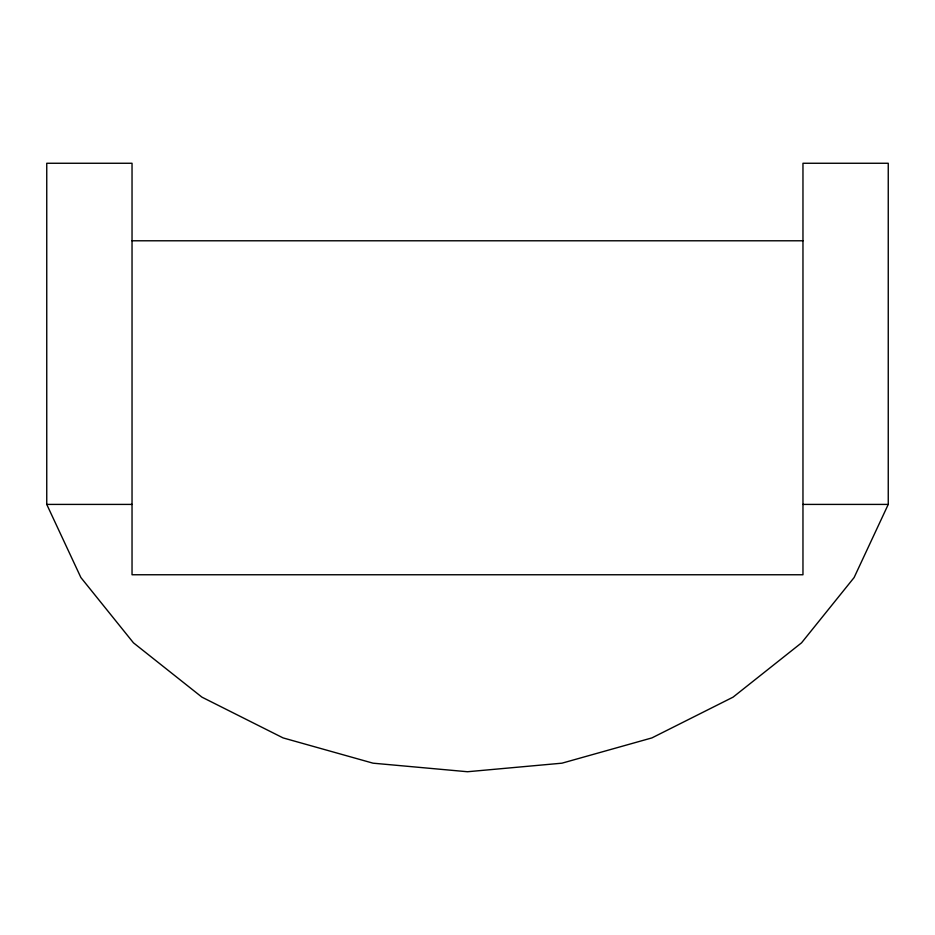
<?xml version="1.0" encoding="UTF-8"?>
<svg xmlns="http://www.w3.org/2000/svg" width="935" height="935" viewBox="0 0 935 935"><rect width="100%" height="100%" fill="white"/><g stroke="black" fill="none" stroke-linecap="round" stroke-linejoin="round"><path stroke-width="1.4" d="M888.25 504.409L854.111 577.549L801.54 642.836L733.052 697.159L651.894 737.914L561.947 763.182L467.5 771.737L373.053 763.182L283.106 737.914L201.948 697.159L133.46 642.836L80.889 577.549L46.75 504.409L46.75 163.263L132.034 163.263L132.034 574.756L802.966 574.756L802.966 163.263L888.25 163.263L888.25 504.409L802.966 504.409M132.034 240.786L802.966 240.786M46.75 504.409L132.034 504.409"/></g></svg>
